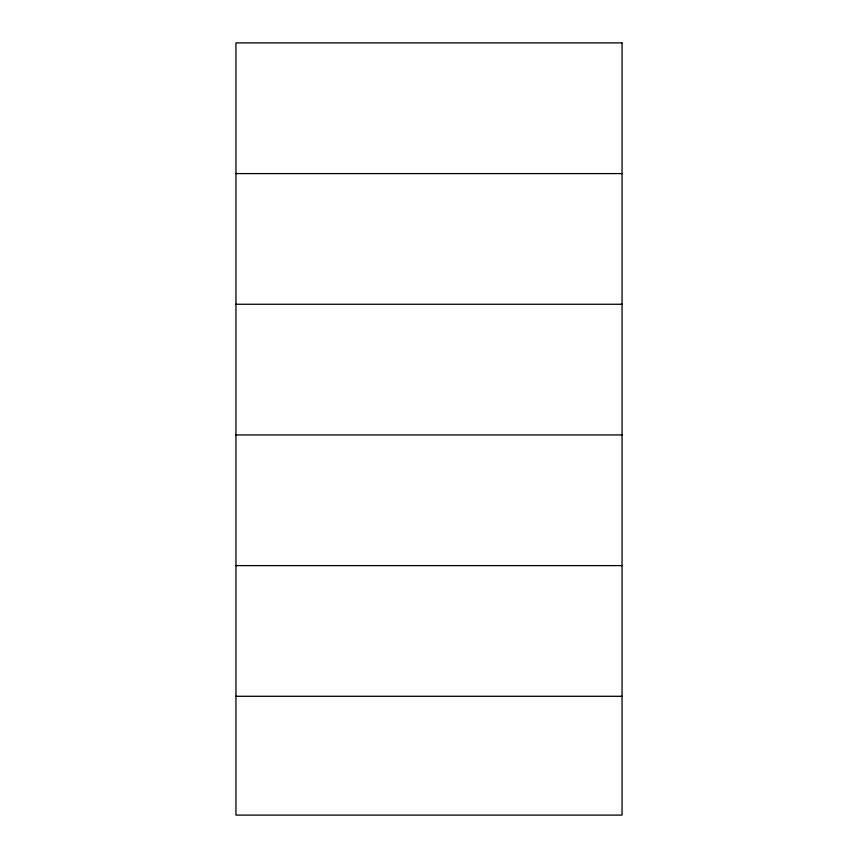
<?xml version="1.0" encoding="UTF-8"?>
<svg xmlns="http://www.w3.org/2000/svg" width="858" height="858" viewBox="0 0 858 858"><rect width="100%" height="100%" fill="white"/><g stroke="black" fill="none" stroke-linecap="round" stroke-linejoin="round"><path stroke-width="1.29" d="M235.95 173.584L622.05 173.584M235.95 304.258L622.05 304.258M235.95 434.942L622.05 434.942M235.95 565.615L622.05 565.615M235.95 696.299L622.05 696.299M622.05 42.9L235.95 42.9L235.95 815.1L622.05 815.1L622.05 42.9"/></g></svg>
